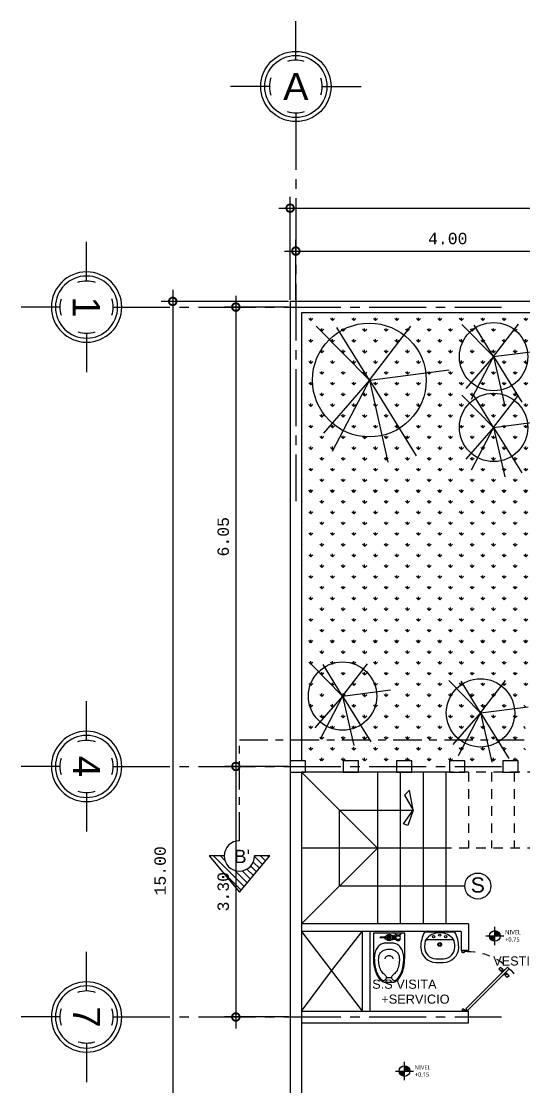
# Model space of a CAD drawing. Header units: inches. Extents: x -9 to 337, y -247 to 209.
# Drawn here: x 25.43 to 32.04, y 49.52 to 63.55 of the extents above; entities that cross this region are included whole.
import ezdxf
from ezdxf.enums import TextEntityAlignment as Align

# ---------------------------------------------------------------- set-up
doc = ezdxf.new("R2010")
doc.units = ezdxf.units.IN
doc.header["$MEASUREMENT"] = 0
doc.header["$PDMODE"] = 34
for name, pattern in [('CENTER2', [1.125, 0.75, -0.125, 0.125, -0.125]), ('HIDDEN', [0.375, 0.25, -0.125]), ('RAYITAS', [0.375, 0.25, -0.125])]:
    doc.linetypes.add(name, pattern=pattern)
doc.layers.add('artefactos', color=9, linetype='Continuous')
doc.layers.add('aux2', color=194, linetype='Continuous')
doc.styles.add('MONOTXT4', font='monotxt4.shx')
doc.styles.get("Standard").update_dxf_attribs({"font": 'arial.ttf'})
doc.dimstyles.new('E100', dxfattribs={"dimtxt": 0.15, "dimasz": 0.2, "dimexe": 0.15, "dimexo": 0.02, "dimgap": 0.09, "dimtad": 1, "dimzin": 0, "dimdsep": 46, "dimtxsty": 'MONOTXT4', "dimblk": 'DOTSMALL', "dimcen": 0.01, "dimdle": 0.15, "dimclrd": 1, "dimclre": 1, "dimclrt": 2, "dimadec": 0, "dimazin": 0, "dimtfac": 1, "dimtofl": 0, "dimtmove": 1, "dimatfit": 1, "dimldrblk": 'OPEN90', "dimfxl": 1, "dimtolj": 1, "dimtzin": 0, "dimarcsym": 0})

# ---------------------------------------------------------------- blocks, each defined once
blk = doc.blocks.new('videt')
at = {"layer": 'artefactos', "color": 1}
blk.add_line((0.024, 0.29), (-0.044, 0.29), dxfattribs=at)
for points in [[(0.196, 0.029, 0.049648), (0.183, 0.159, 0.06346), (0.151, 0.256, 0.103485), (0.093, 0.331, 0.178458), (0.04, 0.351), (-0.06, 0.351, 0.178458), (-0.112, 0.331, 0.103485), (-0.17, 0.256, 0.06346), (-0.203, 0.159, 0.049648), (-0.216, 0.029), (-0.216, -0.293), (0.196, -0.293)], [(-0.104, 0.322, 0.103485), (-0.159, 0.251, 0.06346), (-0.191, 0.157, 0.049648), (-0.204, 0.029, 0.075858), (-0.192, -0.046, 0.086069), (-0.162, -0.106, 0.105985), (-0.113, -0.148, 0.126201), (-0.06, -0.162), (0.04, -0.162, 0.126201), (0.093, -0.148, 0.105985), (0.142, -0.106, 0.086069), (0.172, -0.046, 0.075858), (0.184, 0.029, 0.049648), (0.171, 0.157, 0.06346), (0.139, 0.251, 0.103485), (0.085, 0.322, 0.097511), (0.07, 0.328, 0.09808), (0.055, 0.328, 0.098895), (0.041, 0.322, 0.099479), (0.03, 0.311, 0.099479), (0.025, 0.297, 0.098895), (0.025, 0.282, 0.09808), (0.031, 0.268, 0.097511), (0.041, 0.257, -0.102445), (0.087, 0.211, -0.077884), (0.116, 0.146, -0.065096), (0.127, 0.061, -0.024284), (0.125, 0.029, -0.115331), (0.115, -0.013, -0.103946), (0.086, -0.051, -0.091071), (0.043, -0.075, -0.083675), (-0.01, -0.084, -0.083675), (-0.063, -0.075, -0.091071), (-0.105, -0.051, -0.103946), (-0.135, -0.013, -0.115331), (-0.145, 0.029, -0.024284), (-0.146, 0.061, -0.065096), (-0.135, 0.146, -0.077884), (-0.106, 0.211, -0.102445), (-0.061, 0.257, 0.097511), (-0.05, 0.268, 0.09808), (-0.044, 0.282, 0.098895), (-0.044, 0.297, 0.099479), (-0.05, 0.311, 0.099479), (-0.061, 0.322, 0.098895), (-0.075, 0.328, 0.09808), (-0.09, 0.328, 0.097511)]]:
    blk.add_lwpolyline(points, format="xyb", close=True, dxfattribs=at)
blk.add_lwpolyline([(0.04, 0.043, -0.111064), (0.036, 0.026, -0.102841), (0.025, 0.012, -0.093011), (0.01, 0.003, -0.087082), (-0.01, -0.001, -0.087082), (-0.029, 0.003, -0.093011), (-0.045, 0.012, -0.102841), (-0.056, 0.026, -0.111064), (-0.06, 0.043, -0.111064)], format="xyb", dxfattribs=at)
at = {"layer": 'aux2', "color": 1}
for p, q in [((-0.166, -0.293), (-0.166, -0.281)), ((-0.154, -0.215), (-0.154, -0.203)), ((-0.083, -0.215), (-0.154, -0.215)), ((-0.083, -0.259), (-0.154, -0.259)), ((-0.154, -0.277), (-0.154, -0.259)), ((-0.15, -0.206), (-0.15, -0.201)), ((-0.15, -0.276), (-0.15, -0.265)), ((-0.135, -0.209), (-0.147, -0.209)), ((-0.135, -0.262), (-0.147, -0.262)), ((-0.132, -0.206), (-0.132, -0.197)), ((-0.132, -0.274), (-0.132, -0.265)), ((-0.125, -0.206), (-0.125, -0.197)), ((-0.125, -0.274), (-0.125, -0.265)), ((-0.11, -0.209), (-0.122, -0.209)), ((-0.11, -0.262), (-0.122, -0.262)), ((-0.107, -0.206), (-0.107, -0.201)), ((-0.107, -0.276), (-0.107, -0.265)), ((-0.104, -0.215), (-0.104, -0.203)), ((-0.104, -0.277), (-0.104, -0.259)), ((-0.091, -0.293), (-0.091, -0.281)), ((-0.083, -0.212), (-0.07, -0.212)), ((-0.083, -0.262), (-0.083, -0.212)), ((-0.083, -0.237), (-0.07, -0.237)), ((-0.083, -0.262), (-0.07, -0.262)), ((-0.07, -0.262), (-0.07, -0.212)), ((-0.058, -0.215), (-0.07, -0.215)), ((-0.058, -0.259), (-0.07, -0.259)), ((-0.046, -0.212), (-0.058, -0.212)), ((-0.058, -0.262), (-0.058, -0.212)), ((-0.046, -0.262), (-0.058, -0.262)), ((0.047, -0.221), (0.031, -0.221)), ((0.047, -0.252), (0.031, -0.252)), ((0.047, -0.252), (0.047, -0.221)), ((0.05, -0.234), (0.106, -0.234)), ((0.05, -0.24), (0.106, -0.24)), ((-0.166, -0.293), (-0.091, -0.293))]:
    blk.add_line(p, q, dxfattribs=at)
blk.add_lwpolyline([(-0.035, -0.237), (-0.022, -0.259), (0.003, -0.259), (0.015, -0.237), (0.003, -0.215), (-0.022, -0.215)], close=True, dxfattribs=at)
for centre, radius in [((-0.01, -0.237), 0.0437), ((-0.01, -0.236), 0.025), ((-0.01, -0.237), 0.025), ((-0.01, -0.237), 0.00855)]:
    blk.add_circle(centre, radius, dxfattribs=at)
for centre, radius, start, end in [((-0.129, -0.39), 0.116, 71.0754, 108.9246), ((-0.119, -0.237), 0.0406, 147.7952, 212.2048), ((-0.129, -0.25), 0.0531, 61.9275, 118.0725), ((-0.147, -0.206), 0.00312, 180, 270), ((-0.147, -0.265), 0.00312, 90, 180), ((-0.135, -0.206), 0.00312, 270, 0), ((-0.135, -0.265), 0.00312, 0, 90), ((-0.122, -0.206), 0.00312, 180, 270), ((-0.122, -0.265), 0.00312, 90, 180), ((-0.11, -0.206), 0.00312, 270, 0), ((-0.11, -0.265), 0.00312, 0, 90), ((-0.138, -0.237), 0.0406, 327.7958, 32.2042), ((0.05, -0.231), 0.00312, 180, 270), ((0.05, -0.243), 0.00312, 90, 180), ((0.106, -0.237), 0.00312, 270, 90)]:
    blk.add_arc(centre, radius, start, end, dxfattribs=at)
blk = doc.blocks.new('Lo_small_pl')
at = {"layer": 'artefactos', "color": 1}
for p, q in [((0.2, 0), (-0.2, 0)), ((0.161, -0.1), (-0.161, -0.1)), ((-0.05, -0.35), (0.05, -0.35)), ((-0.05, -0.4), (0.05, -0.4))]:
    blk.add_line(p, q, dxfattribs=at)
blk.add_circle((0, -0.164), 0.025, dxfattribs=at)
for centre, radius, start, end in [((0.232, -0.214), 0.483, 153.6298, 178.2977), ((0.232, -0.214), 0.433, 167.9069, 178.2977), ((-0.161, -0.13), 0.03, 90, 167.9069), ((0.161, -0.13), 0.03, 12.0931, 90), ((-0.232, -0.214), 0.433, 1.7023, 12.0931), ((-0.232, -0.214), 0.483, 1.7023, 26.3702), ((-0.048, -0.198), 0.202, 180.7014, 269.2986), ((-0.048, -0.198), 0.152, 180.7014, 269.2986), ((0.048, -0.198), 0.152, 270.7014, 359.2986), ((0.048, -0.198), 0.202, 270.7014, 359.2986)]:
    blk.add_arc(centre, radius, start, end, dxfattribs=at)
at = {"layer": 'aux2', "color": 1}
for centre in [(-0.08, -0.06), (0, -0.04), (0.08, -0.06), (0, -0.164)]:
    blk.add_circle(centre, 0.015, dxfattribs=at)
for centre, radius, start, end in [((-0.152, -0.121), 0.0388, 147.9482, 184.6318), ((0, -0.245), 0.235, 38.1524, 141.8476), ((0.152, -0.121), 0.0388, 355.3682, 32.0518)]:
    blk.add_arc(centre, radius, start, end, dxfattribs=at)
blk = doc.blocks.new('EJE NORTE NUEVO')
at = {"color": 8}
for p, q in [((0, 3.252), (0, 3.764)), ((-0.347, 2.905), (-0.859, 2.905)), ((0.347, 2.905), (0.859, 2.905))]:
    blk.add_line(p, q, dxfattribs=at)
at = {"color": 2, "linetype": 'CENTER2'}
blk.add_line((0, 2.558), (0, -2.558), dxfattribs=at)
at = {"color": 8}
blk.add_circle((0, 2.905), 0.463, dxfattribs=at)
at = {"color": 4}
blk.add_circle((0, 2.905), 0.409, dxfattribs=at)
at = {"color": 8}
for start, end in [(71.4161, 108.5839), (160.6993, 199.2784), (341.7694, 18.2529), (251.0526, 288.9474)]:
    blk.add_arc((0, 2.905), 0.347, start, end, dxfattribs=at)
at = {"color": 4}
blk.add_attdef('A', text='', height=0.358, dxfattribs=at).set_placement((0, 2.905), align=Align.MIDDLE_CENTER)
blk = doc.blocks.new('_DotSmall')
at = {"color": 0, "linetype": 'ByBlock', "const_width": 0.5}
blk.add_lwpolyline([(-0.0625, 0, 1), (0.0625, 0, 1)], format="xyb", close=True, dxfattribs=at)
blk = doc.blocks.new('*D48')
at = {"color": 1, "lineweight": -2, "transparency": 16777216}
for p, q in [((29.044, 59.879), (29.044, 60.671)), ((33.044, 59.879), (33.044, 60.671)), ((28.894, 60.521), (33.194, 60.521))]:
    blk.add_line(p, q, dxfattribs=at)
at = {"layer": 'DEFPOINTS', "color": 0, "transparency": 16777216}
for p in [(33.044, 60.521), (29.044, 59.859), (33.044, 59.859)]:
    blk.add_point(p, dxfattribs=at)
at = {"color": 1, "lineweight": -2, "transparency": 16777216, "xscale": 0.2, "yscale": 0.2, "zscale": 0.2, "rotation": 180}
blk.add_blockref('_DotSmall', (29.044, 60.521), dxfattribs=at)
at = {"color": 1, "lineweight": -2, "transparency": 16777216, "xscale": 0.2, "yscale": 0.2, "zscale": 0.2}
blk.add_blockref('_DotSmall', (33.044, 60.521), dxfattribs=at)
at = {"color": 2, "transparency": 16777216, "insert": (31.044, 60.686), "char_height": 0.15, "attachment_point": 5, "style": 'MONOTXT4'}
blk.add_mtext('\\A1;4.00', dxfattribs=at)
blk = doc.blocks.new('_Open90')
at = {"color": 0, "linetype": 'ByBlock', "lineweight": -2}
for p, q in [((0, 0), (-1, 0)), ((-0.5, 0.5), (0, 0)), ((0, 0), (-0.5, -0.5))]:
    blk.add_line(p, q, dxfattribs=at)
blk = doc.blocks.new('*D50')
at = {"color": 1, "lineweight": -2, "transparency": 16777216}
for p, q in [((28.969, 59.879), (28.969, 61.237)), ((36.969, 59.879), (36.969, 61.237)), ((28.819, 61.087), (37.119, 61.087))]:
    blk.add_line(p, q, dxfattribs=at)
at = {"layer": 'DEFPOINTS', "color": 0, "transparency": 16777216}
for p in [(36.969, 61.087), (28.969, 59.859), (36.969, 59.859)]:
    blk.add_point(p, dxfattribs=at)
at = {"color": 1, "lineweight": -2, "transparency": 16777216, "xscale": 0.2, "yscale": 0.2, "zscale": 0.2, "rotation": 180}
blk.add_blockref('_DotSmall', (28.969, 61.087), dxfattribs=at)
at = {"color": 1, "lineweight": -2, "transparency": 16777216, "xscale": 0.2, "yscale": 0.2, "zscale": 0.2}
blk.add_blockref('_DotSmall', (36.969, 61.087), dxfattribs=at)
at = {"color": 2, "transparency": 16777216, "insert": (32.969, 61.252), "char_height": 0.15, "attachment_point": 5, "style": 'MONOTXT4'}
blk.add_mtext('\\A1;8.00', dxfattribs=at)
blk = doc.blocks.new('*D57')
at = {"color": 1, "lineweight": -2, "transparency": 16777216}
for p, q in [((28.254, 59.934), (28.254, 53.584)), ((28.949, 59.784), (28.104, 59.784)), ((28.949, 53.734), (28.104, 53.734))]:
    blk.add_line(p, q, dxfattribs=at)
at = {"layer": 'DEFPOINTS', "color": 0, "transparency": 16777216}
for p in [(28.969, 59.784), (28.254, 53.734), (28.969, 53.734)]:
    blk.add_point(p, dxfattribs=at)
at = {"color": 1, "lineweight": -2, "transparency": 16777216, "xscale": 0.2, "yscale": 0.2, "zscale": 0.2}
for p, rotation in [((28.254, 59.784), 90), ((28.254, 53.734), 270)]:
    blk.add_blockref('_DotSmall', p, dxfattribs=dict(at, rotation=rotation))
at = {"color": 2, "transparency": 16777216, "insert": (28.089, 56.759), "char_height": 0.15, "attachment_point": 5, "rotation": 90, "style": 'MONOTXT4'}
blk.add_mtext('\\A1;6.05', dxfattribs=at)
blk = doc.blocks.new('*D58')
at = {"color": 1, "lineweight": -2, "transparency": 16777216}
for p, q in [((28.254, 53.884), (28.254, 50.284)), ((28.949, 53.734), (28.104, 53.734)), ((28.949, 50.434), (28.104, 50.434))]:
    blk.add_line(p, q, dxfattribs=at)
at = {"layer": 'DEFPOINTS', "color": 0, "transparency": 16777216}
for p in [(28.969, 53.734), (28.254, 50.434), (28.969, 50.434)]:
    blk.add_point(p, dxfattribs=at)
at = {"color": 1, "lineweight": -2, "transparency": 16777216, "xscale": 0.2, "yscale": 0.2, "zscale": 0.2}
for p, rotation in [((28.254, 53.734), 90), ((28.254, 50.434), 270)]:
    blk.add_blockref('_DotSmall', p, dxfattribs=dict(at, rotation=rotation))
at = {"color": 2, "transparency": 16777216, "insert": (28.089, 52.084), "char_height": 0.15, "attachment_point": 5, "rotation": 90, "style": 'MONOTXT4'}
blk.add_mtext('\\A1;3.30', dxfattribs=at)
blk = doc.blocks.new('*D59')
at = {"color": 1, "lineweight": -2, "transparency": 16777216}
for p, q in [((27.423, 60.009), (27.423, 44.709)), ((28.949, 59.859), (27.273, 59.859)), ((28.949, 44.859), (27.273, 44.859))]:
    blk.add_line(p, q, dxfattribs=at)
at = {"layer": 'DEFPOINTS', "color": 0, "transparency": 16777216}
for p in [(28.969, 59.859), (27.423, 44.859), (28.969, 44.859)]:
    blk.add_point(p, dxfattribs=at)
at = {"color": 1, "lineweight": -2, "transparency": 16777216, "xscale": 0.2, "yscale": 0.2, "zscale": 0.2}
for p, rotation in [((27.423, 59.859), 90), ((27.423, 44.859), 270)]:
    blk.add_blockref('_DotSmall', p, dxfattribs=dict(at, rotation=rotation))
at = {"color": 2, "transparency": 16777216, "insert": (27.258, 52.359), "char_height": 0.15, "attachment_point": 5, "rotation": 90, "style": 'MONOTXT4'}
blk.add_mtext('\\A1;15.00', dxfattribs=at)
blk = doc.blocks.new('*U31')
at = {"layer": 'artefactos'}
for p, q in [((0.011, 0.034), (0.561, 0.583)), ((0.032, 0.013), (0.582, 0.562)), ((0.469, 0.583), (0.445, 0.559)), ((0.469, 0.583), (0.497, 0.555)), ((0.582, 0.562), (0.561, 0.583)), ((0.445, 0.559), (0.473, 0.531)), ((0.497, 0.555), (0.473, 0.531)), ((0.519, 0.547), (0.481, 0.509)), ((0.481, 0.509), (0.484, 0.506)), ((0.508, 0.482), (0.505, 0.485)), ((0.546, 0.52), (0.508, 0.482)), ((0.519, 0.547), (0.522, 0.544)), ((0.554, 0.498), (0.53, 0.474)), ((0.558, 0.446), (0.53, 0.474)), ((0.546, 0.52), (0.543, 0.523)), ((0.582, 0.47), (0.554, 0.498)), ((0.582, 0.47), (0.558, 0.446)), ((0, 0.031), (0, -0.031)), ((0.008, 0.034), (0.003, 0.034)), ((0.011, 0.034), (0.032, 0.013)), ((0.011, 0.031), (0.011, -0.011)), ((0.789, 0.031), (0.789, -0.011)), ((0.792, 0.034), (0.797, 0.034)), ((0.8, 0.031), (0.8, -0.031)), ((0.025, -0.034), (0.003, -0.034)), ((0.011, -0.011), (0.025, -0.011)), ((0.028, -0.014), (0.028, -0.031)), ((0.772, -0.014), (0.772, -0.031)), ((0.789, -0.011), (0.775, -0.011)), ((0.775, -0.034), (0.797, -0.034))]:
    blk.add_line(p, q, dxfattribs=at)
at = {"layer": 'artefactos', "linetype": 'RAYITAS', "ltscale": 0.15}
blk.add_arc((0.011, 0.034), 0.778, 0, 53.9605, dxfattribs=at)
at = {"layer": 'artefactos'}
for centre, radius, start, end in [((0.468, 0.523), 0.0188, 310.968, 53.1574), ((0.505, 0.559), 0.0188, 216.8426, 319.032), ((0.522, 0.47), 0.0188, 36.8426, 139.032), ((0.558, 0.506), 0.0188, 130.968, 233.1574), ((0.003, 0.031), 0.003, 90, 180), ((0.008, 0.031), 0.003, 0, 90), ((0.792, 0.031), 0.003, 90, 180), ((0.797, 0.031), 0.003, 0, 90), ((0.003, -0.031), 0.003, 180, 270), ((0.025, -0.014), 0.003, 0, 90), ((0.025, -0.031), 0.003, 270, 0), ((0.775, -0.014), 0.003, 90, 180), ((0.775, -0.031), 0.003, 180, 270), ((0.797, -0.031), 0.003, 270, 0)]:
    blk.add_arc(centre, radius, start, end, dxfattribs=at)
blk = doc.blocks.new('Sbpln060')
for p, q in [((-0.362, 0), (0.362, 0)), ((0, -0.362), (0, 0.362))]:
    blk.add_line(p, q)
at = {"const_width": 0.212}
for points in [[(0, -0.106, -0.414214), (-0.106, 0, -1)], [(0.106, 0, 0.414214), (0, 0.106, 1)]]:
    blk.add_lwpolyline(points, format="xyb", dxfattribs=at)
blk.add_circle((0, 0), 0.212)

msp = doc.modelspace()

# ---------------------------------------------------------------- hatches: boundary and pattern name
at = {"transparency": 33554559}
h = msp.add_hatch(dxfattribs=at)
h.set_pattern_fill('GRASS', color=8, scale=0.2)
h.set_pattern_definition([(90, (62.47679, -33.30725), (-0.14142136, 0.14142136), [0.0375, -0.2453427]), (45, (62.47679, -33.30725), (-0.14142136, 0.14142136), [0.0375, -0.1625]), (135, (62.47679, -33.30725), (-0.14142136, -0.14142136), [0.0375, -0.1625])])
h.paths.add_polyline_path([(36.819, 59.709), (29.119, 59.709), (29.119, 53.809), (32.069, 53.809), (32.069, 54.709), (32.969, 54.709), (32.969, 56.303), (36.819, 56.303)])
h.paths.add_polyline_path([(32.338, 57.242), (32.838, 57.242), (32.838, 56.742), (32.338, 56.742)], flags=16)
h.paths.add_polyline_path([(32.338, 56.642), (32.838, 56.642), (32.838, 56.142), (32.338, 56.142)], flags=16)
h.paths.add_polyline_path([(32.338, 56.042), (32.838, 56.042), (32.838, 55.542), (32.338, 55.542)], flags=16)
h.paths.add_polyline_path([(32.338, 55.442), (32.838, 55.442), (32.838, 54.942), (32.338, 54.942)], flags=16)
at = {"transparency": 33554610}
h = msp.add_hatch(dxfattribs=at)
h.set_pattern_fill('ANSI31', color=8, scale=0.5, angle=90)
h.set_pattern_definition([(135, (86.215836, 49.897034), (-0.044194174, -0.044194174), [])])
h.paths.add_polyline_path([(27.901, 52.555), (28.101, 52.555, 1), (28.501, 52.555), (28.701, 52.555), (28.301, 52.076)])

# ---------------------------------------------------------------- linework, layer by layer
at = {"color": 2}
for p, q in [((36.969, 59.859), (28.969, 59.859)), ((28.969, 59.859), (28.969, 53.809)), ((29.119, 59.709), (29.119, 53.809)), ((36.819, 59.709), (29.119, 59.709)), ((31.119, 53.659), (29.119, 53.659)), ((30.119, 52.659), (29.119, 53.659)), ((30.119, 53.659), (30.119, 51.659)), ((30.419, 53.659), (30.419, 51.659)), ((30.719, 53.659), (30.719, 51.659)), ((31.019, 53.659), (31.019, 51.659)), ((31.019, 52.659), (29.119, 52.659)), ((30.119, 52.659), (29.119, 51.659)), ((29.919, 51.559), (29.919, 50.509)), ((30.019, 51.559), (30.019, 50.509))]:
    msp.add_line(p, q, dxfattribs=at)
at = {"color": 8}
for p, q in [((30.012, 58.823), (29.313, 59.532)), ((30.012, 58.823), (29.585, 59.515)), ((30.012, 58.823), (30.556, 59.533)), ((31.647, 59.131), (31.228, 59.556)), ((31.647, 59.131), (31.391, 59.546)), ((31.647, 59.131), (31.974, 59.557)), ((31.647, 59.131), (31.284, 58.712)), ((31.647, 59.131), (31.354, 58.565)), ((31.647, 59.131), (32.276, 59.211)), ((31.647, 59.131), (31.794, 58.481)), ((31.647, 59.131), (32.018, 58.53)), ((30.012, 58.823), (31.061, 58.957)), ((30.012, 58.823), (29.406, 58.125)), ((30.012, 58.823), (29.523, 57.881)), ((30.012, 58.823), (30.257, 57.741)), ((30.012, 58.823), (30.629, 57.823)), ((31.647, 58.199), (31.228, 58.625)), ((31.647, 58.199), (31.391, 58.615)), ((31.647, 58.199), (31.974, 58.625)), ((31.647, 58.199), (32.276, 58.28)), ((31.647, 58.199), (31.284, 57.78)), ((31.647, 58.199), (31.354, 57.634)), ((31.647, 58.199), (31.794, 57.55)), ((31.647, 58.199), (32.018, 57.599)), ((29.659, 54.66), (29.24, 55.086)), ((29.659, 54.66), (29.403, 55.076)), ((29.659, 54.66), (29.986, 55.086)), ((31.475, 54.44), (31.056, 54.866)), ((31.475, 54.44), (31.802, 54.866)), ((29.659, 54.66), (30.289, 54.741)), ((31.475, 54.44), (31.219, 54.856)), ((29.659, 54.66), (29.296, 54.242)), ((29.659, 54.66), (29.366, 54.095)), ((29.659, 54.66), (29.806, 54.011)), ((29.659, 54.66), (30.03, 54.06)), ((31.475, 54.44), (32.104, 54.521)), ((31.475, 54.44), (31.112, 54.022)), ((31.475, 54.44), (31.182, 53.875)), ((31.475, 54.44), (31.622, 53.791)), ((31.475, 54.44), (31.846, 53.84))]:
    msp.add_line(p, q, dxfattribs=at)
at = {"color": 4}
for p, q in [((28.969, 53.659), (28.969, 44.859)), ((29.119, 53.659), (29.119, 44.859)), ((29.119, 50.509), (31.319, 50.509)), ((31.319, 50.359), (31.319, 50.509)), ((29.119, 50.359), (31.319, 50.359))]:
    msp.add_line(p, q, dxfattribs=at)
at = {"color": 8, "linetype": 'HIDDEN', "ltscale": 0.5}
for p, q in [((33.119, 53.659), (31.019, 53.659)), ((31.319, 53.659), (31.319, 52.659)), ((31.619, 53.659), (31.619, 52.659)), ((31.919, 53.659), (31.919, 52.659)), ((33.119, 52.659), (31.019, 52.659))]:
    msp.add_line(p, q, dxfattribs=at)
at = {"color": 3}
for p, q in [((31.319, 51.659), (29.119, 51.659)), ((31.319, 51.659), (31.319, 51.309)), ((31.219, 51.559), (29.119, 51.559)), ((31.219, 51.559), (31.219, 51.309)), ((31.219, 51.309), (31.319, 51.309))]:
    msp.add_line(p, q, dxfattribs=at)
at = {"color": 5, "linetype": 'CENTER2', "ltscale": 0.5}
msp.add_lwpolyline([(28.301, 52.755), (28.301, 54.083), (37.87, 54.083), (37.87, 52.755)], dxfattribs=at)
at = {"color": 4}
msp.add_lwpolyline([(28.969, 53.659), (29.169, 53.659), (29.169, 53.809), (28.969, 53.809), (28.969, 53.659)], dxfattribs=at)
for points in [[(29.669, 53.659), (29.869, 53.659), (29.869, 53.809), (29.669, 53.809)], [(30.369, 53.659), (30.569, 53.659), (30.569, 53.809), (30.369, 53.809)], [(31.069, 53.659), (31.269, 53.659), (31.269, 53.809), (31.069, 53.809)], [(31.769, 53.659), (31.969, 53.659), (31.969, 53.809), (31.769, 53.809)]]:
    msp.add_lwpolyline(points, close=True, dxfattribs=at)
at = {"color": 8}
for points in [[(31.267, 52.159), (29.619, 52.159), (29.619, 53.159), (30.59, 53.159), (30.539, 53.421), (30.473, 53.355), (30.59, 53.159), (30.517, 52.958), (30.462, 52.978), (30.59, 53.159)], [(29.119, 51.559), (29.513, 51.043), (29.919, 51.559)], [(29.119, 50.509), (29.513, 51.043), (29.919, 50.509)]]:
    msp.add_lwpolyline(points, dxfattribs=at)
at = {"color": 6}
msp.add_lwpolyline([(28.101, 52.555), (27.901, 52.555), (28.301, 52.076), (28.701, 52.555), (28.501, 52.555)], dxfattribs=at)
at = {"color": 8}
for centre, radius in [((30.012, 58.823), 0.749), ((31.647, 59.131), 0.45), ((31.647, 58.199), 0.45), ((29.659, 54.66), 0.45), ((31.475, 54.44), 0.45)]:
    msp.add_circle(centre, radius, dxfattribs=at)
at = {"color": 1}
msp.add_circle((31.439, 52.159), 0.171, dxfattribs=at)
at = {"color": 6}
msp.add_arc((28.301, 52.555), 0.2, 90, 0, dxfattribs=at)

# ---------------------------------------------------------------- block references
at = {"color": 4}
msp.add_blockref('EJE NORTE NUEVO', (29.044, 59.784), dxfattribs=at).add_auto_attribs({'A': 'A'})
ref = msp.add_blockref('EJE NORTE NUEVO', (29.194, 59.784), dxfattribs=dict(at, xscale=-1, rotation=90))
ref.add_attrib('A', '1', dxfattribs={"color": 4, "height": 0.358, "rotation": 270}).set_placement((26.287, 59.784), align=Align.MIDDLE_CENTER)
ref = msp.add_blockref('EJE NORTE NUEVO', (29.194, 53.734), dxfattribs=dict(at, xscale=-1, rotation=90))
ref.add_attrib('A', '4', dxfattribs={"color": 4, "height": 0.358, "rotation": 270}).set_placement((26.289, 53.734), align=Align.MIDDLE_CENTER)
at = {"xscale": 0.330657465729229, "yscale": 0.330657465729229, "zscale": 0.330657465729229}
for p in [(31.664, 51.501), (30.474, 49.722)]:
    msp.add_blockref('Sbpln060', p, dxfattribs=at)
at = {"color": 4}
ref = msp.add_blockref('EJE NORTE NUEVO', (29.194, 50.434), dxfattribs=dict(at, xscale=-1, rotation=90))
ref.add_attrib('A', '7', dxfattribs={"color": 4, "height": 0.358, "rotation": 270}).set_placement((26.289, 50.434), align=Align.MIDDLE_CENTER)
at = {"layer": 'artefactos', "rotation": 180}
msp.add_blockref('videt', (30.261, 51.244), dxfattribs=at)
at = {"layer": 'artefactos'}
msp.add_blockref('Lo_small_pl', (30.938, 51.552), dxfattribs=at)
at = {"layer": 'artefactos', "xscale": -1, "rotation": 270.0000000000001}
msp.add_blockref('*U31', (31.269, 50.509), dxfattribs=at)

# ---------------------------------------------------------------- texts
at = {"color": 2}
for s, insert, char_height, attachment_point in [("B'", (28.232, 52.461), 0.175, 7), ('VESTIBULO', (31.642, 51.232), 0.12, 1), ('S.S VISITA', (30.049, 50.926), 0.12, 1), ('\\pxi-3,l4,t4;+SERVICIO', (30.049, 50.729), 0.12, 1)]:
    msp.add_mtext(s, dxfattribs=dict(at, insert=insert, char_height=char_height, attachment_point=attachment_point))
at = {"color": 1, "insert": (31.346, 52.273), "char_height": 0.2, "attachment_point": 1}
msp.add_mtext('S', dxfattribs=at)
at = {"char_height": 0.05618, "width": 0.28662, "attachment_point": 1}
for s, insert in [('{\\f@Microsoft YaHei Light|b0|i0|c0|p34;NIVEL\\P+0.75}', (31.799, 51.578)), ('{\\f@Microsoft YaHei Light|b0|i0|c0|p34;NIVEL\\P+0.15}', (30.609, 49.799))]:
    msp.add_mtext(s, dxfattribs=dict(at, insert=insert))

# ---------------------------------------------------------------- dimensions: what is measured, and where the dimension line sits
for base, p1, p2, picture, middle in [((36.969, 61.087), (28.969, 59.859), (36.969, 59.859), '*D50', (32.969, 61.252)), ((33.044, 60.521), (29.044, 59.859), (33.044, 59.859), '*D48', (31.044, 60.686))]:
    dim = msp.add_linear_dim(base=base, p1=p1, p2=p2, dimstyle='E100')
    dim.commit()
    dim.dimension.update_dxf_attribs({"geometry": picture, "text_midpoint": middle})
for base, p1, p2, picture, middle in [((27.423, 44.859), (28.969, 59.859), (28.969, 44.859), '*D59', (27.258, 52.359)), ((28.254, 53.734), (28.969, 59.784), (28.969, 53.734), '*D57', (28.089, 56.759)), ((28.254, 50.434), (28.969, 53.734), (28.969, 50.434), '*D58', (28.089, 52.084))]:
    dim = msp.add_linear_dim(base=base, p1=p1, p2=p2, angle=90, dimstyle='E100')
    dim.commit()
    dim.dimension.update_dxf_attribs({"geometry": picture, "text_midpoint": middle})

doc.saveas('drawing.dxf')
